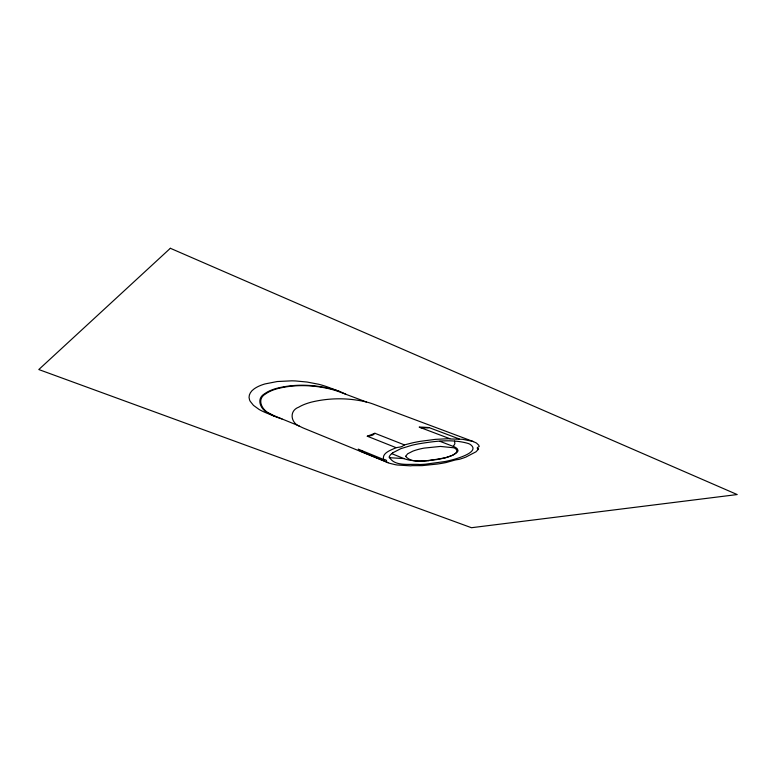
<?xml version="1.0" encoding="UTF-8"?>
<svg xmlns="http://www.w3.org/2000/svg" width="776" height="776" viewBox="0 0 776 776"><rect width="100%" height="100%" fill="white"/><g stroke="black" fill="none" stroke-linecap="round" stroke-linejoin="round"><path stroke-width="1.16" d="M389.339 457.093C394.528 467.036 410.31 463.621 419.797 464.523A131.377 37.791 14.3 0 0 425.355 464.213L444.91 461.545A241.937 73.167 15.8 0 0 454.455 459.237C459.062 457.889 480.984 451.419 469.916 444.212A8.449 2.444 12.2 0 0 468.2 443.465C451.942 438.76 434.511 441.214 418.138 443.92A215.175 53.932 10.6 0 0 411.707 445.327L400.93 448.625L392.588 452.893M457.85 450.778L457.636 449.411M404.441 444.9L374.905 433.28L373.014 434.938A36.035 10.253 14.2 0 1 371.345 435.54L367.29 436.219L396.129 447.674L400.309 446.995A42.389 11.931 13.8 0 0 402.123 446.433L404.441 444.9L412.056 442.95A220.122 55.251 10.6 0 1 420.563 441.292L435.569 439.342L449.77 438.673A1.979 0.582 12.4 0 0 450.39 438.974L462.593 439.303L472.894 441.408L476.396 442.999L478.734 445.172L479.199 446.51L477.318 447.684L477.599 448.78M477.337 448.596L478.559 449.061L476.018 451.787L465.91 457.064A218.037 65.621 15.4 0 1 459.159 459.353L455.832 459.858A42.302 11.388 11.8 0 0 454.27 460.255L445.957 462.574A262.831 79.986 16.1 0 1 437.383 464.038L422.105 465.639L412.337 465.639A25.812 6.674 12.7 0 0 410.669 465.852L397.293 465.008A18.246 4.821 13.3 0 1 395.159 464.659L389.785 463.34A8.245 2.163 13.3 0 1 388.175 462.748L304.289 428.439A20.166 5.568 14.5 0 1 300.118 426.48C291 423.58 288.507 410.873 298.808 407.138A143.531 39.993 12.7 0 1 311.632 402.075C329.955 397.661 349.442 397.69 367.727 402.327A22.009 6.654 13.9 0 1 373.489 404.17L473.535 441.641M361.267 451.545L385.905 461.623C388.039 460.391 384.77 459.411 383.625 459.499L358.25 449.149A18.333 4.898 13.5 0 0 361.218 451.545A13.483 3.579 13.9 0 0 361.82 450.904L361.81 450.594M367.29 436.219L374.905 433.28M396.129 447.674C391.55 449.915 381.627 452.806 383.625 459.499M445.996 457.627L452.748 455.182L456.783 452.573A38.839 11.039 12.9 0 0 457.85 450.904M445.511 457.762L428.41 460.721M389.329 457.704L404.005 458.587L392.016 453.766M478.559 449.061L477.9 448.897M420.834 427.731L427.518 427.886A23.008 6.955 13.1 0 0 429.079 427.615L459.344 439.003M345.902 394.305A24.813 7.566 14.5 0 0 339.267 391.356L328.073 387.166A28.149 8.585 14.7 0 0 318.587 384.246L307.053 382.035L295.588 380.958A65.446 19.381 14.5 0 0 291.747 380.832L277.274 381.53L265.004 383.936A122.346 35.124 13.7 0 0 253.655 389.261C250.415 391.589 247.942 395.867 249.552 399.863A63.457 18.188 14.7 0 0 250.192 401.27L253.48 405.373L259.029 409.408A26.151 7.362 15.2 0 0 265.799 412.706L275.305 416.586A22.902 6.412 15 0 0 281.95 418.924M366.311 401.958L338.87 391.667A26.093 7.944 14.5 0 0 330.77 389.135C313.271 384.896 294.637 384.198 277.139 388.747A124.965 35.648 13.5 0 0 265.615 393.917C256.041 399.262 262.22 410.679 270.116 413.666A24.182 6.79 15 0 0 275.955 416.479L299.274 426.005M449.77 438.673L419.185 427.101A51.779 14.812 12.5 0 1 429.06 427.595M439.885 441.301L453.262 446.413L454.901 443.726L454.493 441.088M389.193 457.054A76.407 20.176 12.2 0 1 392.743 452.951M275.305 416.586A24.609 6.897 15 0 1 269.388 413.744C261.366 410.708 255.052 399.116 264.771 393.665A126.983 36.22 13.5 0 1 276.469 388.398C294.269 383.761 313.232 384.479 331.022 388.776A26.559 8.09 14.5 0 1 339.267 391.356M388.165 462.748A9.273 2.435 13.3 0 1 385.915 461.623M403.937 458.635A9.981 2.687 13.1 0 0 411.61 460.459L418.089 461.031A39.45 10.874 13.2 0 0 419.544 461.06A64.592 18.1 13.5 0 0 428.342 460.692M453.378 446.394A10.311 2.929 12.4 0 1 457.423 449.197M405.635 456.317C412.444 464.485 427.13 460.022 436.723 459.596A143.162 41.875 14.5 0 0 445.337 457.724C448.635 456.928 461.177 453.271 455.454 448.538A5.102 1.445 12.4 0 0 453.572 447.762L440.419 446.433L424.006 448.121A126.973 33.145 11.4 0 0 416.693 449.867A117.709 30.865 11.5 0 0 412.648 451.234L407.642 453.815L405.635 456.317M170.351 248.281L38.8 369.541L471.459 527.719L737.2 494.555L170.351 248.281"/></g></svg>
